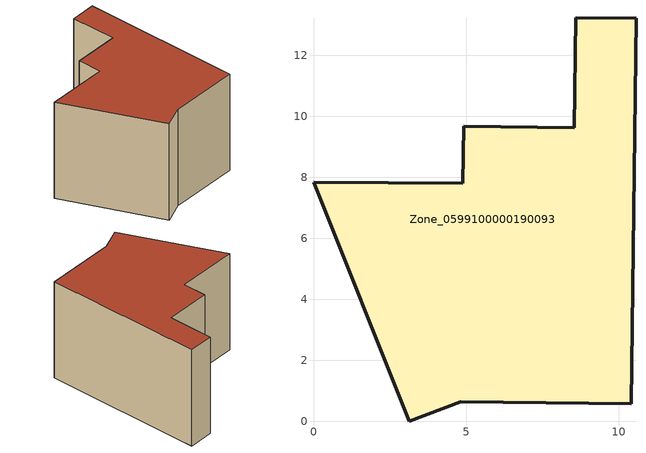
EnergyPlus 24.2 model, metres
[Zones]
Zone_0599100000190093
 floor ground (C_G): 8.59,13.23 10.57,13.2 10.41,0.58 4.82,0.65 3.14,0 0,7.84 4.89,7.8 4.93,9.68 8.55,9.63 z0
 wall outside (C_F): 3.14,0 4.82,0.65 10.41,0.58 10.57,13.2 8.59,13.23 8.55,9.63 4.93,9.68 4.89,7.8 0,7.84 3.14,0 z0:8.26
 roof outside (C_R): 4.89,7.8 0,7.84 3.14,0 4.82,0.65 10.41,0.58 10.57,13.2 8.59,13.23 8.55,9.63 4.93,9.68 z8.26
[BUILDING]
Pand.0599100000190093: North Axis=0; Terrain=City; Loads Convergence Tolerance Value=0.04; Temperature Convergence Tolerance Value=0.4; Solar Distribution=FullExterior; Maximum Number of Warmup Days=25; Minimum Number of Warmup Days=1
[Site:Location]
Rotterdam.The.Hague.AP_ZH_NLD Design_Conditions: Latitude=51.96; Longitude=4.45; Time Zone=1; Elevation=-4.5
[SITE:GROUNDTEMPERATURE:BUILDINGSURFACE]
18, 18, 18, 18, 18, 18, 18, 18, 18, 18, 18, 18
[MATERIAL] Thermal Absorptance=0.9; Solar Absorptance=0.7; Visible Absorptance=0.7
Name | Roughness | Thickness | Conductivity | Density | Specific Heat
G.TI.1975-1991 | MediumSmooth | 0.15 | 0.288461 | 540 | 1210
F.TI.1975-1991 | Rough | 0.3 | 0.230769 | 1920 | 840
R.TI.1975-1991 | MediumRough | 0.2 | 0.153846 | 1500 | 1000
[CONSTRUCTION]
C_G: G.TI.1975-1991
C_F: F.TI.1975-1991
C_R: R.TI.1975-1991
[ZONE]
Zone_0599100000190093: Type=1; Multiplier=1; Ceiling Height=Autocalculate; Volume=Autocalculate; Floor Area=autocalculate; Part of Total Floor Area=Yes
[ZONEINFILTRATION:DESIGNFLOWRATE]
Infil_Zone_0599100000190093: Zone or ZoneList or Space or SpaceList=Zone_0599100000190093; Schedule=AlwaysOn; Design Flow Rate Calculation Method=Flow/Area; Flow Rate per Floor Area=0.003; Constant Term Coefficient=1; Temperature Term Coefficient=0; Velocity Term Coefficient=0; Velocity Squared Term Coefficient=0
[HVACTEMPLATE:ZONE:IDEALLOADSAIRSYSTEM]
Zone_0599100000190093: Maximum Heating Supply Air Temperature=50; Minimum Cooling Supply Air Temperature=13; Maximum Heating Supply Air Humidity Ratio=0.0156; Minimum Cooling Supply Air Humidity Ratio=0.0077; Heating Limit=NoLimit; Cooling Limit=NoLimit; Dehumidification Control Type=ConstantSensibleHeatRatio; Cooling Sensible Heat Ratio=0.7; Dehumidification Setpoint=60; Humidification Control Type=None; Humidification Setpoint=30; Outdoor Air Method=None; Outdoor Air Flow Rate per Person=0.00944; Outdoor Air Flow Rate per Zone Floor Area=0; Outdoor Air Flow Rate per Zone=0; Demand Controlled Ventilation Type=None; Outdoor Air Economizer Type=NoEconomizer; Heat Recovery Type=None; Sensible Heat Recovery Effectiveness=0.7; Latent Heat Recovery Effectiveness=0.65
[ZONECONTROL:THERMOSTAT]
ThermostatControl_Zone_0599100000190093: Zone or ZoneList=Zone_0599100000190093; Control Type Schedule=DualSetpointControlType; Control 1=Thermostat_Zone_0599100000190093; Temperature Difference Between Cutout And Setpoint=0
[THERMOSTATSETPOINT:DUALSETPOINT]
Thermostat_Zone_0599100000190093: Heating Setpoint Temperature Schedule=HeatingSetpoint_Zone_0599100000190093; Cooling Setpoint Temperature Schedule=CoolingSetpoint_Zone_0599100000190093
[SCHEDULE:COMPACT]
HeatingSetpoint_Zone_0599100000190093: Through: 12/31, For: AllDays, Until: 24:00, 21
CoolingSetpoint_Zone_0599100000190093: Through: 12/31, For: AllDays, Until: 24:00, 24
DualSetpointControlType: Through: 12/31, For: AllDays, Until: 24:00, 4
AlwaysOn: Through: 12/31, For: AllDays, Until: 24:00, 1
